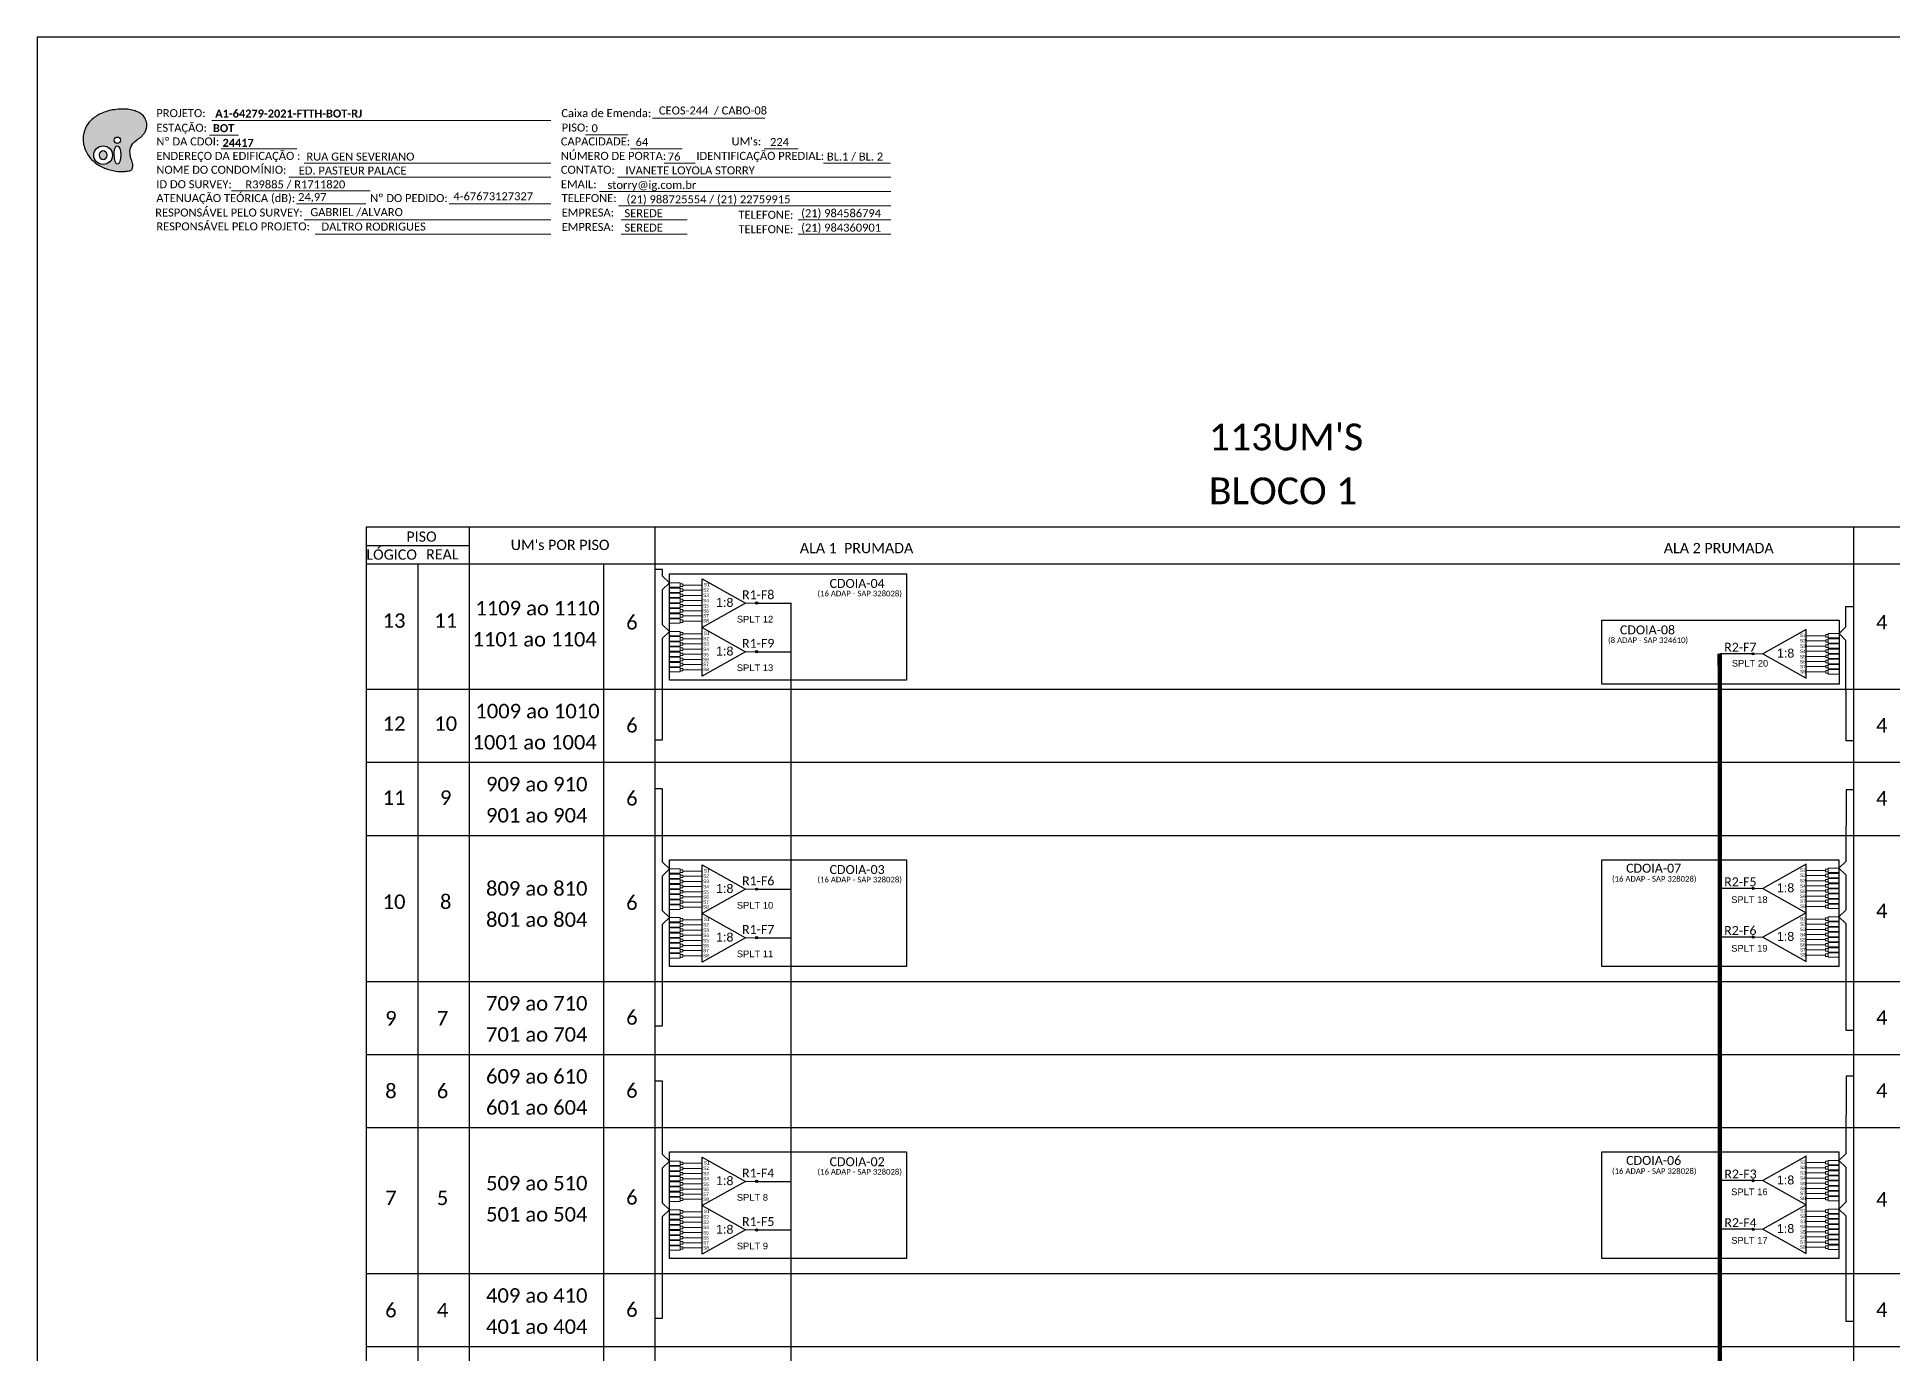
# Model space of a CAD drawing. Header units: metres. Extents: x -1286 to 542, y -500 to 95.
# Drawn here: x -299 to 116.8, y -199.7 to 95.5 of the extents above; entities that cross this region are included whole.
import ezdxf
from ezdxf.enums import TextEntityAlignment as Align

# ---------------------------------------------------------------- set-up
doc = ezdxf.new("R2010")
doc.units = ezdxf.units.M
doc.styles.add('ARIAL', font='arial.ttf')
doc.styles.add('WMF-Calibri0', font='calibri.ttf')
doc.styles.add('WMF-Calibri1', font='calibrib.ttf')

# ---------------------------------------------------------------- blocks, each defined once
blk = doc.blocks.new('SPLT_1-8_SC-APC')
at = {"color": 1}
blk.add_lwpolyline([(-7.37, -2.1), (-17.04, -7.55), (-7.37, -13), (-7.37, -2.1)], dxfattribs=at)
at = {"color": 3, "lineweight": 0}
for points in [[(-2.99, -3.51), (-7.37, -3.51)], [(-2.41, -3.02), (-2.41, -4)], [(-2.41, -3.02), (0, -3.02)], [(-2.41, -4), (0, -4)], [(-7.37, -4.66), (-2.99, -4.66)], [(-7.37, -5.82), (-2.99, -5.82)], [(-7.37, -6.97), (-2.99, -6.97)], [(-7.37, -8.12), (-2.99, -8.12)], [(-2.41, -4.17), (-2.41, -5.16)], [(-2.41, -4.17), (0, -4.17)], [(-2.41, -5.16), (0, -5.16)], [(-2.41, -5.32), (-2.41, -6.31)], [(-2.41, -5.32), (0, -5.32)], [(-2.41, -6.31), (0, -6.31)], [(-2.41, -6.48), (-2.41, -7.46)], [(-2.41, -6.48), (0, -6.48)], [(-2.41, -7.46), (0, -7.46)], [(-2.41, -7.63), (-2.41, -8.62)], [(-2.41, -7.63), (0, -7.63)], [(-7.37, -9.28), (-2.99, -9.28)], [(-7.37, -10.43), (-2.99, -10.43)], [(-7.37, -11.58), (-2.99, -11.58)], [(-2.41, -8.62), (0, -8.62)], [(-2.41, -8.78), (-2.41, -9.77)], [(-2.41, -8.78), (0, -8.78)], [(-2.41, -9.77), (0, -9.77)], [(-2.41, -9.94), (-2.41, -10.92)], [(-2.41, -9.94), (0, -9.94)], [(-2.41, -10.92), (0, -10.92)], [(-2.41, -11.09), (-2.41, -12.08)], [(-2.41, -11.09), (0, -11.09)], [(-2.41, -12.08), (0, -12.08)]]:
    blk.add_lwpolyline(points, dxfattribs=at)
for points in [[(-2.99, -3.22), (-2.41, -3.22), (-2.41, -3.8), (-2.99, -3.8)], [(-2.99, -4.38), (-2.41, -4.38), (-2.41, -4.95), (-2.99, -4.95)], [(-2.99, -5.53), (-2.41, -5.53), (-2.41, -6.1), (-2.99, -6.1)], [(-2.99, -6.68), (-2.41, -6.68), (-2.41, -7.26), (-2.99, -7.26)], [(-2.99, -7.84), (-2.41, -7.84), (-2.41, -8.41), (-2.99, -8.41)], [(-2.99, -8.99), (-2.41, -8.99), (-2.41, -9.56), (-2.99, -9.56)], [(-2.99, -10.14), (-2.41, -10.14), (-2.41, -10.72), (-2.99, -10.72)], [(-2.99, -11.3), (-2.41, -11.3), (-2.41, -11.87), (-2.99, -11.87)]]:
    blk.add_lwpolyline(points, close=True, dxfattribs=at)
at = {"color": 1, "lineweight": 0}
blk.add_lwpolyline([(-17.04, -7.55), (-19.26, -7.55)], dxfattribs=at)
at = {"color": 1, "style": 'ARIAL'}
for s, height, p in [('S1', 0.75, (-8.74, -3.78)), ('1:8', 2, (-13.91, -8.4)), ('S2', 0.75, (-8.74, -4.97)), ('S3', 0.75, (-8.74, -6.18)), ('S4', 0.75, (-8.74, -7.36)), ('S5', 0.75, (-8.74, -8.57)), ('S6', 0.75, (-8.74, -9.69)), ('S7', 0.75, (-8.74, -10.78)), ('S8', 0.75, (-8.74, -11.9))]:
    blk.add_text(s, height=height, dxfattribs=at).set_placement(p)
blk = doc.blocks.new('SPLT_1-8_SC-APC_ESQ')
at = {"color": 3, "lineweight": 0}
for points in [[(2.41, -3.02), (0, -3.02)], [(2.41, -4), (0, -4)], [(2.41, -3.02), (2.41, -4)], [(2.99, -3.51), (7.37, -3.51)], [(2.41, -4.17), (0, -4.17)], [(2.41, -5.16), (0, -5.16)], [(2.41, -5.32), (0, -5.32)], [(2.41, -6.31), (0, -6.31)], [(2.41, -6.48), (0, -6.48)], [(2.41, -7.46), (0, -7.46)], [(2.41, -7.63), (0, -7.63)], [(2.41, -4.17), (2.41, -5.16)], [(2.41, -5.32), (2.41, -6.31)], [(2.41, -6.48), (2.41, -7.46)], [(2.41, -7.63), (2.41, -8.62)], [(7.37, -4.66), (2.99, -4.66)], [(7.37, -5.82), (2.99, -5.82)], [(7.37, -6.97), (2.99, -6.97)], [(7.37, -8.12), (2.99, -8.12)], [(2.41, -8.62), (0, -8.62)], [(2.41, -8.78), (0, -8.78)], [(2.41, -9.77), (0, -9.77)], [(2.41, -9.94), (0, -9.94)], [(2.41, -10.92), (0, -10.92)], [(2.41, -11.09), (0, -11.09)], [(2.41, -12.08), (0, -12.08)], [(2.41, -8.78), (2.41, -9.77)], [(2.41, -9.94), (2.41, -10.92)], [(2.41, -11.09), (2.41, -12.08)], [(7.37, -9.28), (2.99, -9.28)], [(7.37, -10.43), (2.99, -10.43)], [(7.37, -11.58), (2.99, -11.58)]]:
    blk.add_lwpolyline(points, dxfattribs=at)
for points in [[(2.99, -3.22), (2.41, -3.22), (2.41, -3.8), (2.99, -3.8)], [(2.99, -4.38), (2.41, -4.38), (2.41, -4.95), (2.99, -4.95)], [(2.99, -5.53), (2.41, -5.53), (2.41, -6.1), (2.99, -6.1)], [(2.99, -6.68), (2.41, -6.68), (2.41, -7.26), (2.99, -7.26)], [(2.99, -7.84), (2.41, -7.84), (2.41, -8.41), (2.99, -8.41)], [(2.99, -8.99), (2.41, -8.99), (2.41, -9.56), (2.99, -9.56)], [(2.99, -10.14), (2.41, -10.14), (2.41, -10.72), (2.99, -10.72)], [(2.99, -11.3), (2.41, -11.3), (2.41, -11.87), (2.99, -11.87)]]:
    blk.add_lwpolyline(points, close=True, dxfattribs=at)
at = {"color": 1}
blk.add_lwpolyline([(7.37, -2.1), (17.04, -7.55), (7.37, -13), (7.37, -2.1)], dxfattribs=at)
at = {"color": 1, "lineweight": 0}
blk.add_lwpolyline([(17.04, -7.55), (19.26, -7.55)], dxfattribs=at)
at = {"color": 1, "style": 'ARIAL'}
for s, height, p in [('S1', 0.75, (7.7, -3.78)), ('S5', 0.75, (7.55, -8.57)), ('S3', 0.75, (7.55, -6.18)), ('S4', 0.75, (7.55, -7.36)), ('S2', 0.75, (7.56, -4.97)), ('1:8', 2, (10.45, -8.4)), ('S6', 0.75, (7.55, -9.69)), ('S7', 0.75, (7.55, -10.78)), ('S8', 0.75, (7.55, -11.9))]:
    blk.add_text(s, height=height, dxfattribs=at).set_placement(p)
blk = doc.blocks.new('OI')
h = blk.add_hatch(color=40)
edge = h.paths.add_edge_path()
edge.add_spline(control_points=[(4.35, -0.67), (3.92, -0.99), (3.26, -1.5), (2.81, -2.59), (2.9, -3.5), (3.06, -4.27), (3.31, -4.85), (3.37, -5.39), (3.4, -5.88), (3.2, -6.4), (2.54, -6.61), (1.65, -6.63), (0.55, -6.67), (-0.56, -6.42), (-1.61, -6.14), (-2.77, -5.61), (-3.92, -4.77), (-4.89, -3.7), (-5.34, -2.65), (-5.6, -1.94), (-5.85, -0.96), (-5.71, 0.47), (-5.1, 2.02), (-4.14, 3.02), (-3.3, 3.61), (-2.37, 4.16), (-1.36, 4.44), (-0.56, 4.7), (0.79, 4.85), (2.24, 4.97), (3.79, 4.57), (4.67, 4.21), (5.44, 3.65), (5.76, 2.99), (6.03, 2.21), (6.01, 1.46), (5.72, 0.64), (5.31, 0.08), (4.88, -0.38), (4.51, -0.55), (4.35, -0.67)], knot_values=[0, 0, 0, 0, 1.60434, 2.417191, 3.427595, 4.282808, 4.776746, 5.304182, 5.888771, 6.258406, 6.858137, 7.79129, 8.986195, 10.124242, 11.187857, 12.242908, 13.953784, 15.414161, 16.515391, 17.349188, 17.675853, 19.552021, 21.515531, 22.568638, 23.63245, 24.621084, 25.782718, 26.745347, 27.142653, 29.870543, 31.004649, 31.921532, 32.709589, 33.801391, 34.042471, 35.192333, 35.971461, 36.628871, 37.254359, 37.836911, 37.836911, 37.836911, 37.836911], degree=3, periodic=0)
h.paths.add_polyline_path([(1.13, -0.87, -1), (-0.04, -0.87, -1)], flags=16)
edge = h.paths.add_edge_path(flags=16)
edge.add_ellipse((0.56, -3.59), major_axis=(-0.02, 1.71), ratio=0.361305, start_angle=0, end_angle=360)
h.paths.add_polyline_path([(-0.36, -3.62, -1), (-3.8, -3.62, -1)], flags=16)
edge = h.paths.add_edge_path(flags=0)
edge.add_ellipse((-2.08, -3.62), major_axis=(0, 0.885), ratio=0.758294, start_angle=0, end_angle=360)
at = {"color": 40}
for centre, radius in [((-2.08, -3.62), 1.72), ((0.54, -0.87), 0.587)]:
    blk.add_circle(centre, radius, dxfattribs=at)
blk.add_ellipse((-2.08, -3.62), major_axis=(0, 0.885), ratio=0.758294, start_param=-3.141592653589792, end_param=3.141592653589792, dxfattribs=at)
blk.add_ellipse((0.56, -3.59), major_axis=(-0.02, 1.71), ratio=0.361305, dxfattribs=at)
at = {"color": 40, "start_tangent": (-0.800898, -0.598801), "end_tangent": (-0.800898, -0.598801)}
blk.add_spline([(4.35, -0.67), (3.2, -1.78), (2.9, -2.54), (2.92, -3.55), (3.12, -4.38), (3.28, -4.85), (3.37, -5.37), (3.35, -5.95), (3.2, -6.29), (2.66, -6.55), (1.73, -6.63), (0.54, -6.62), (-0.58, -6.41), (-1.6, -6.11), (-2.56, -5.67), (-3.95, -4.67), (-4.89, -3.56), (-5.37, -2.56), (-5.64, -1.78), (-5.72, -1.46), (-5.63, 0.42), (-4.84, 2.22), (-4.13, 2.99), (-3.27, 3.62), (-2.4, 4.09), (-1.3, 4.47), (-0.37, 4.72), (0.02, 4.77), (2.75, 4.8), (3.85, 4.53), (4.69, 4.16), (5.31, 3.68), (5.85, 2.73), (5.93, 2.5), (5.94, 1.35), (5.67, 0.62), (5.29, 0.08), (4.84, -0.36), (4.35, -0.67)], degree=3, dxfattribs=at)

msp = doc.modelspace()

# ---------------------------------------------------------------- hatches: boundary and pattern name
h = msp.add_hatch(color=3)
h.dxf.hatch_style = 1
edge = h.paths.add_edge_path()
edge.add_arc((-137.84, -31.4), 0.256, 0, 360)
h = msp.add_hatch(color=3)
h.dxf.hatch_style = 1
edge = h.paths.add_edge_path()
edge.add_arc((-137.84, -42.3), 0.256, 0, 360)
h = msp.add_hatch(color=3)
h.dxf.hatch_style = 1
edge = h.paths.add_edge_path()
edge.add_arc((85.45, -42.77), 0.242, 0, 360)
h = msp.add_hatch(color=3)
h.dxf.hatch_style = 1
edge = h.paths.add_edge_path()
edge.add_arc((-137.84, -95.52), 0.256, 0, 360)
h = msp.add_hatch(color=3)
h.dxf.hatch_style = 1
edge = h.paths.add_edge_path()
edge.add_arc((85.47, -95.36), 0.256, 0, 360)
h = msp.add_hatch(color=3)
h.dxf.hatch_style = 1
edge = h.paths.add_edge_path()
edge.add_arc((-137.84, -106.42), 0.256, 0, 360)
h = msp.add_hatch(color=3)
h.dxf.hatch_style = 1
edge = h.paths.add_edge_path()
edge.add_arc((85.47, -106.26), 0.256, 0, 360)
h = msp.add_hatch(color=3)
h.dxf.hatch_style = 1
edge = h.paths.add_edge_path()
edge.add_arc((-137.84, -161.01), 0.256, 0, 360)
h = msp.add_hatch(color=3)
h.dxf.hatch_style = 1
edge = h.paths.add_edge_path()
edge.add_arc((85.47, -160.85), 0.256, 0, 360)
h = msp.add_hatch(color=3)
h.dxf.hatch_style = 1
edge = h.paths.add_edge_path()
edge.add_arc((-137.84, -171.9), 0.256, 0, 360)
h = msp.add_hatch(color=3)
h.dxf.hatch_style = 1
edge = h.paths.add_edge_path()
edge.add_arc((85.47, -171.74), 0.256, 0, 360)

# ---------------------------------------------------------------- linework, layer by layer
at = {"color": 6}
msp.add_line((85.45, -42.77), (77.98, -42.77), dxfattribs=at)
msp.add_lwpolyline([(-299.04, -498.54), (541.96, -498.54), (541.96, 95.46), (-299.04, 95.46)], close=True)
at = {"color": 7, "lineweight": 0}
for points in [[(-259.93, 76.78), (-183.96, 76.78)], [(-161.12, 77.27), (-135.99, 77.27)], [(-260.45, 73.5), (-253.9, 73.5)], [(-176.16, 73.54), (-166.68, 73.54)], [(-257.79, 70.43), (-240.82, 70.43)], [(-239.22, 67.19), (-183.96, 67.19)], [(-166.12, 70.43), (-154.5, 70.43)], [(-158.53, 67.19), (-151.59, 67.19)], [(-136.17, 70.43), (-128.51, 70.43)], [(-122.83, 67.19), (-107.8, 67.19)], [(-242.63, 64.08), (-183.96, 64.08)], [(-169, 64.08), (-107.77, 64.08)], [(-255.47, 61.01), (-224.42, 61.01)], [(-173.04, 60.84), (-107.77, 60.84)], [(-240.93, 58.05), (-225.42, 58.05)], [(-239.22, 54.49), (-183.96, 54.49)], [(-206.7, 58.05), (-183.94, 58.05)], [(-168.75, 57.6), (-107.77, 57.6)], [(-168.15, 54.49), (-153.35, 54.49)], [(-128.54, 54.49), (-107.77, 54.49)], [(-236.73, 51.25), (-183.96, 51.25)], [(-168.15, 51.25), (-153.35, 51.25)], [(-128.54, 51.25), (-107.77, 51.25)]]:
    msp.add_lwpolyline(points, dxfattribs=at)
at = {"color": 0}
for points in [[(149.52, -14.35), (-225.31, -14.35)], [(-225.31, -18.46), (-202.17, -18.46)], [(-225.31, -22.57), (149.52, -22.57)]]:
    msp.add_lwpolyline(points, dxfattribs=at)
for points in [[(-225.31, -14.35), (-225.31, -354.11)], [(-202.17, -354.11), (-202.17, -14.35)], [(-160.58, -354.11), (-160.58, -14.35)], [(107.93, -14.35), (107.93, -354.11)], [(-225.31, -22.57), (149.52, -22.57)], [(-213.74, -22.57), (-213.74, -354.11)], [(-172.15, -22.57), (-172.15, -354.11)], [(-225.31, -50.72), (149.52, -50.72)], [(-225.31, -50.72), (149.52, -50.72)], [(-225.31, -67.09), (480.49, -67.09)], [(-225.31, -83.46), (149.52, -83.46)], [(-225.31, -116.2), (149.52, -116.2)], [(-225.31, -132.58), (149.52, -132.58)], [(-225.31, -148.95), (149.52, -148.95)], [(-225.31, -181.69), (149.52, -181.69)], [(-225.31, -198.06), (149.52, -198.06)]]:
    msp.add_lwpolyline(points)
at = {"color": 3}
for points in [[(-160.58, -62.06), (-158.93, -62.06), (-158.92, -39.28), (-157.36, -37.77), (-158.92, -36.26), (-158.92, -28.38), (-157.36, -26.87), (-158.92, -25.36), (-158.92, -23.89), (-160.57, -23.89)], [(107.93, -62.25), (106.28, -62.25), (106.27, -39.75), (104.71, -38.24), (106.27, -36.73), (106.25, -32.14), (107.9, -32.14)], [(-160.58, -126.18), (-158.93, -126.18), (-158.92, -103.39), (-157.36, -101.89), (-158.92, -100.38), (-158.92, -92.5), (-157.36, -90.99), (-158.92, -89.48), (-158.92, -73.06), (-160.57, -73.06)], [(107.93, -73.29), (106.28, -73.29), (106.27, -89.32), (104.7, -90.83), (106.27, -92.34), (106.27, -100.22), (104.7, -101.73), (106.27, -103.24), (106.27, -127.09), (107.92, -127.09)], [(-160.58, -191.67), (-158.93, -191.67), (-158.92, -168.88), (-157.36, -167.37), (-158.92, -165.87), (-158.92, -157.98), (-157.36, -156.48), (-158.92, -154.97), (-158.92, -138.55), (-160.57, -138.55)], [(107.93, -137.4), (106.28, -137.4), (106.27, -154.81), (104.7, -156.32), (106.27, -157.83), (106.27, -165.71), (104.7, -167.21), (106.27, -168.72), (106.27, -192.33), (107.92, -192.33)]]:
    msp.add_lwpolyline(points, dxfattribs=at)
at = {"color": 1}
for points in [[(-157.36, -24.81), (-104.23, -24.81), (-104.23, -48.7), (-157.36, -48.7)], [(51.58, -35.22), (104.71, -35.22), (104.71, -49.54), (51.58, -49.54)], [(-157.36, -88.93), (-104.23, -88.93), (-104.23, -112.82), (-157.36, -112.82)], [(51.57, -88.93), (104.7, -88.93), (104.7, -112.82), (51.57, -112.82)], [(-157.36, -154.42), (-104.23, -154.42), (-104.23, -178.31), (-157.36, -178.31)], [(51.57, -154.42), (104.7, -154.42), (104.7, -178.31), (51.57, -178.31)]]:
    msp.add_lwpolyline(points, close=True, dxfattribs=at)
at = {"color": 5, "linetype": 'Continuous', "ltscale": 4}
for points in [[(-137.84, -31.4), (-130, -31.4)], [(-137.84, -42.3), (-130, -42.3)], [(-137.84, -95.52), (-130, -95.52)], [(-137.84, -106.42), (-130, -106.42)], [(-137.84, -161.01), (-130, -161.01)], [(-137.84, -171.9), (-130, -171.9)]]:
    msp.add_lwpolyline(points, dxfattribs=at)
at = {"color": 5}
msp.add_lwpolyline([(-78.94, -299.53), (-78.94, -293.52), (-130.08, -293.52), (-130.08, -31.44)], dxfattribs=at)
at = {"color": 6}
msp.add_lwpolyline([(-67.39, -299.54, 0.8, 0.8, 0), (-67.39, -289.39, 0.8, 0.8, 0), (-21.24, -289.39, 0.8, 0.8, 0), (-21.24, -324.57, 0.8, 0.8, 0), (-21.24, -324.57, 0.8, 0.8, 0), (-21.24, -324.57, 0.8, 0.8, 0), (78.03, -324.57, 1, 1, 0), (77.98, -42.77, 1, 1, 0)], format="xyseb", dxfattribs=at)
for points in [[(85.44, -95.36), (77.6, -95.36)], [(85.44, -106.26), (77.6, -106.26)], [(85.44, -160.85), (77.6, -160.85)], [(85.44, -171.74), (77.6, -171.74)]]:
    msp.add_lwpolyline(points, dxfattribs=at)
at = {"color": 3}
for centre, radius in [((-137.84, -31.4), 0.256), ((-137.84, -42.3), 0.256), ((85.45, -42.77), 0.242), ((-137.84, -95.52), 0.256), ((85.47, -95.36), 0.256), ((-137.84, -106.42), 0.256), ((85.47, -106.26), 0.256), ((-137.84, -161.01), 0.256), ((85.47, -160.85), 0.256), ((-137.84, -171.9), 0.256), ((85.47, -171.74), 0.256)]:
    msp.add_circle(centre, radius, dxfattribs=at)

# ---------------------------------------------------------------- block references
at = {"color": 7, "xscale": 1.213923925163967, "yscale": 1.213923925163967, "zscale": 1.213923925163967, "rotation": 0.1532896023949059}
msp.add_blockref('OI', (-281.74, 73.4), dxfattribs=at)
for p in [(-157.36, -23.85), (-157.36, -34.75), (-157.36, -87.97), (-157.36, -98.87), (-157.36, -153.46), (-157.36, -164.36)]:
    msp.add_blockref('SPLT_1-8_SC-APC_ESQ', p)
at = {"color": 3}
for p in [(104.71, -35.22), (104.7, -87.81), (104.7, -98.71), (104.7, -153.3), (104.7, -164.2)]:
    msp.add_blockref('SPLT_1-8_SC-APC', p, dxfattribs=at)

# ---------------------------------------------------------------- texts
at = {"color": 7, "lineweight": 0, "style": 'WMF-Calibri0'}
for s, height, p in [('PROJETO:', 1.793, (-272.33, 77.52)), ('Caixa de Emenda:', 1.7927, (-181.58, 77.52)), ('ESTAÇÃO:', 1.793, (-272.33, 74.24)), ('PISO:', 1.793, (-181.51, 74.29)), ('Nº DA CDOI:', 1.7927, (-272.33, 71.17)), ('CAPACIDADE:', 1.7927, (-181.69, 71.17)), ("UM's:", 1.793, (-143.44, 71.17)), ('ENDEREÇO DA EDIFICAÇÃO :', 1.7927, (-272.33, 67.94)), ('NOME DO CONDOMÍNIO:', 1.7927, (-272.33, 64.82)), ('CONTATO:', 1.793, (-181.69, 64.82)), ('NÚMERO DE PORTA:', 1.7927, (-181.69, 67.94)), ('IDENTIFICAÇÃO PREDIAL:', 1.7927, (-151.32, 67.94)), ('ID DO SURVEY:', 1.7927, (-272.33, 61.59)), ('EMAIL:', 1.793, (-181.69, 61.59)), ('ATENUAÇÃO TEÓRICA (dB):', 1.7927, (-272.33, 58.48)), ('Nº DO PEDIDO:', 1.7927, (-224.41, 58.48)), ('TELEFONE:', 1.793, (-181.51, 58.48)), ('RESPONSÁVEL PELO SURVEY:', 1.7927, (-272.58, 55.24)), ('RESPONSÁVEL PELO PROJETO:', 1.7927, (-272.33, 52.13)), ('EMPRESA:', 1.793, (-181.51, 55.24)), ('TELEFONE:', 1.793, (-141.9, 54.73)), ('EMPRESA:', 1.793, (-181.51, 52)), ('TELEFONE:', 1.793, (-141.9, 51.5))]:
    msp.add_text(s, height=height, dxfattribs=at).set_placement(p)
at = {"color": 7}
for s, height, style, p in [('A1-64279-2021-FTTH-BOT-RJ', 1.7927, 'WMF-Calibri1', (-259.14, 77.43)), ('CEOS-244  / CABO-08', 1.7927, 'WMF-Calibri0', (-159.72, 78.11)), ('BOT', 1.793, 'WMF-Calibri1', (-259.65, 74.15)), ('0', 1.79, 'WMF-Calibri0', (-174.81, 74.14)), ('64', 1.793, 'WMF-Calibri0', (-164.94, 71.05)), ('224', 1.793, 'WMF-Calibri0', (-134.82, 71.03)), ('RUA GEN SEVERIANO ', 1.7927, 'WMF-Calibri0', (-238.71, 67.78)), ('76', 1.793, 'WMF-Calibri0', (-157.72, 67.79)), ('BL.1 / BL. 2', 1.7927, 'WMF-Calibri0', (-122.08, 67.79)), ('R39885 / R1711820', 1.7927, 'WMF-Calibri0', (-252.37, 61.54)), ('ED. PASTEUR PALACE', 1.7927, 'WMF-Calibri0', (-240.43, 64.65)), ('storry@ig.com.br', 1.7927, 'WMF-Calibri0', (-171.26, 61.44)), ('IVANETE LOYOLA STORRY', 1.7927, 'WMF-Calibri0', (-167.22, 64.68)), ('24,97', 1.793, 'WMF-Calibri0', (-240.56, 58.71)), ('4-67673127327', 1.7927, 'WMF-Calibri0', (-205.76, 58.89)), ('(21) 988725554 / (21) 22759915', 1.7927, 'WMF-Calibri0', (-166.97, 58.2)), ('GABRIEL /ALVARO', 1.7927, 'WMF-Calibri0', (-237.82, 55.33)), ('SEREDE', 1.793, 'WMF-Calibri0', (-167.44, 55.09)), ('(21) 984586794', 1.7927, 'WMF-Calibri0', (-127.84, 55.09)), ('DALTRO RODRIGUES', 1.7927, 'WMF-Calibri0', (-235.33, 52.09)), ('SEREDE', 1.793, 'WMF-Calibri0', (-167.44, 51.85)), ('(21) 984360901', 1.7927, 'WMF-Calibri0', (-127.84, 51.85)), ('1109 ao 1110', 3.24, 'WMF-Calibri0', (-200.84, -34.15)), ('SPLT 12', 1.5, 'ARIAL', (-142.26, -35.76)), ('1101 ao 1104', 3.24, 'WMF-Calibri0', (-201.48, -41.13)), ('SPLT 13', 1.5, 'ARIAL', (-142.26, -46.65)), ('1009 ao 1010', 3.24, 'WMF-Calibri0', (-200.84, -57.23)), ('1001 ao 1004', 3.24, 'WMF-Calibri0', (-201.48, -64.21)), ('909 ao 910', 3.24, 'WMF-Calibri0', (-198.45, -73.61)), ('901 ao 904', 3.24, 'WMF-Calibri0', (-198.45, -80.58)), ('809 ao 810', 3.24, 'WMF-Calibri0', (-198.45, -96.98)), ('SPLT 10', 1.5, 'ARIAL', (-142.26, -99.88)), ('SPLT 18', 1.5, 'ARIAL', (80.55, -98.62)), ('801 ao 804', 3.24, 'WMF-Calibri0', (-198.45, -103.96)), ('SPLT 19', 1.5, 'ARIAL', (80.55, -109.52)), ('SPLT 11', 1.5, 'ARIAL', (-142.26, -110.77)), ('709 ao 710', 3.24, 'WMF-Calibri0', (-198.45, -122.72)), ('701 ao 704', 3.24, 'WMF-Calibri0', (-198.45, -129.7)), ('609 ao 610', 3.24, 'WMF-Calibri0', (-198.45, -139.09)), ('601 ao 604', 3.24, 'WMF-Calibri0', (-198.45, -146.07)), ('509 ao 510', 3.24, 'WMF-Calibri0', (-198.45, -163.04)), ('SPLT 8', 1.5, 'ARIAL', (-142.26, -165.36)), ('SPLT 16', 1.5, 'ARIAL', (80.55, -164.11)), ('501 ao 504', 3.24, 'WMF-Calibri0', (-198.45, -170.02)), ('SPLT 17', 1.5, 'ARIAL', (80.55, -175)), ('SPLT 9', 1.5, 'ARIAL', (-142.26, -176.26)), ('409 ao 410', 3.24, 'WMF-Calibri0', (-198.45, -188.21)), ('401 ao 404', 3.24, 'WMF-Calibri0', (-198.45, -195.19))]:
    msp.add_text(s, height=height, dxfattribs=dict(at, style=style)).set_placement(p)
at = {"color": 7, "style": 'WMF-Calibri1'}
msp.add_text('24417', height=1.793, dxfattribs=at).set_placement((-254, 70.86), align=Align.CENTER)
at = {"color": 0, "style": 'WMF-Calibri0'}
for s, height, p in [("113UM'S", 6, (-36.49, 2.83)), ('BLOCO 1 ', 6, (-36.49, -9.25)), ('     PISO', 2.3, (-220.35, -17.65)), ('  LÓGICO', 2.3, (-226.89, -21.68)), ('    REAL', 2.3, (-215.13, -21.62)), ("UM's POR PISO", 2.3, (-192.92, -19.51)), ('ALA 1  PRUMADA', 2.3, (-128.14, -20.22)), ('ALA 2 PRUMADA', 2.3, (65.45, -20.22))]:
    msp.add_text(s, height=height, dxfattribs=at).set_placement(p)
at = {"color": 5, "style": 'WMF-Calibri0'}
for s, p in [('R1-F8', (-141.09, -30.53)), ('R1-F9', (-141.09, -41.43)), ('R1-F6', (-141.09, -94.65)), ('R1-F7', (-141.09, -105.55)), ('R1-F4', (-141.09, -160.14)), ('R1-F5', (-141.09, -171.03))]:
    msp.add_text(s, height=2, dxfattribs=at).set_placement(p)
at = {"color": 1, "style": 'WMF-Calibri0'}
for s, p in [('(16 ADAP - SAP 328028)', (-114.73, -29.88)), ('(8 ADAP - SAP 324610)', (61.93, -40.34)), ('(16 ADAP - SAP 328028)', (-114.73, -94)), ('(16 ADAP - SAP 328028)', (63.31, -93.84)), ('(16 ADAP - SAP 328028)', (63.31, -159.33)), ('(16 ADAP - SAP 328028)', (-114.73, -159.49))]:
    msp.add_text(s, height=1.25, dxfattribs=at).set_placement(p, align=Align.CENTER)
for s, p in [('CDOIA-04', (-121.48, -28)), ('CDOIA-08', (55.62, -38.41)), ('CDOIA-03', (-121.48, -92.12)), ('CDOIA-07', (57, -91.83)), ('CDOIA-02', (-121.48, -157.61)), ('CDOIA-06', (57, -157.32))]:
    msp.add_text(s, height=2, dxfattribs=at).set_placement(p)
at = {"color": 7, "style": 'WMF-Calibri0'}
for s, p in [('13', (-219.06, -35.32)), ('11', (-207.49, -35.32)), ('12', (-219.06, -58.41)), ('10', (-207.49, -58.41)), ('11', (-219.06, -75)), ('9', (-207.49, -75)), ('10', (-219.06, -98.33)), ('8', (-207.49, -98.33))]:
    msp.add_text(s, height=3.24, dxfattribs=at).set_placement(p, align=Align.MIDDLE_CENTER)
at = {"color": 6, "style": 'WMF-Calibri0'}
for s, p in [('R2-F7', (78.98, -42.29)), ('R2-F5', (78.98, -94.88)), ('R2-F6', (78.98, -105.78)), ('R2-F3', (79.02, -160.37)), ('R2-F4', (79.02, -171.27))]:
    msp.add_text(s, height=2, dxfattribs=at).set_placement(p)
at = {"color": 7, "style": 'ARIAL', "text_generation_flag": 6}
msp.add_text('SPLT 20', height=1.5, rotation=180, dxfattribs=at).set_placement((80.69, -45.65))
at = {"color": 7, "style": 'WMF-Calibri0', "flags": 4}
for tag, p in [('6', (-165.77, -35.7)), ('4', (114.3, -35.7)), ('6', (-165.77, -58.79)), ('4', (114.3, -58.79)), ('6', (-165.77, -75.16)), ('4', (114.3, -75.16)), ('6', (-165.77, -98.54)), ('4', (114.3, -100.37)), ('9', (-219.77, -124.46)), ('7', (-208.2, -124.46)), ('6', (-165.77, -124.28)), ('4', (114.3, -124.28)), ('8', (-219.77, -140.76)), ('6', (-208.2, -140.76)), ('6', (-165.77, -140.65)), ('4', (114.3, -140.65)), ('7', (-219.77, -164.71)), ('5', (-208.2, -164.71)), ('6', (-165.77, -164.6)), ('4', (114.3, -165.04)), ('6', (-219.77, -189.88)), ('4', (-208.2, -189.88)), ('6', (-165.77, -189.76)), ('4', (114.3, -189.76))]:
    msp.add_attdef(tag, text='XX', height=3.24, dxfattribs=at).set_placement(p, align=Align.MIDDLE_CENTER)

doc.saveas('drawing.dxf')
